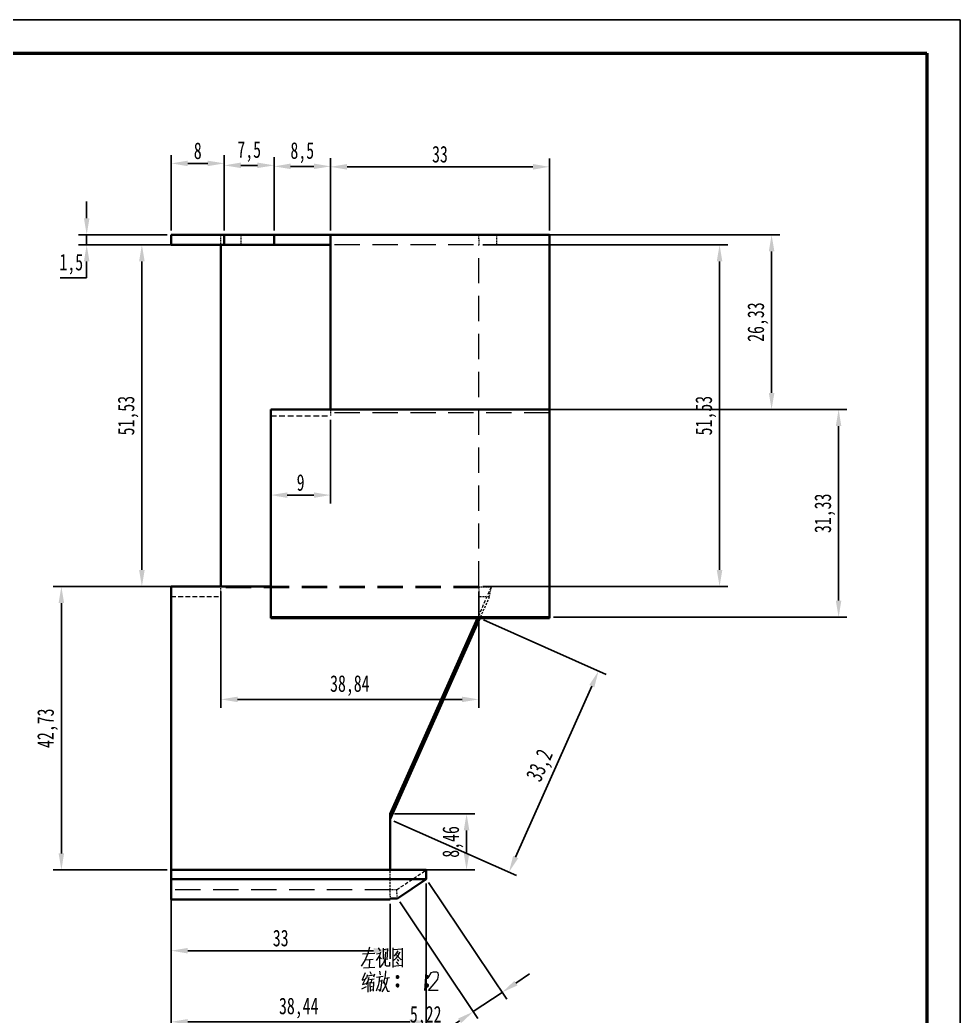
# Model space of a CAD drawing. Header units: millimetres. Extents: x 1050 to 2021, y 766 to 1186.
# Drawn here: x 1328.4 to 1470, y 912.4 to 1062.6 of the extents above; entities that cross this region are included whole.
import ezdxf

# ---------------------------------------------------------------- set-up
doc = ezdxf.new("R2010")
doc.units = ezdxf.units.MM
doc.header["$LTSCALE"] = 0.3
doc.linetypes.add('DASHED', pattern=[19.05, 12.7, -6.35])
doc.layers.add('尺寸线', color=3, linetype='Continuous', lineweight=25)
doc.layers.add('粗实线', color=7, linetype='Continuous', lineweight=50)
doc.styles.add('NUT Standard', font='simfang.ttf', dxfattribs={"width": 0.7, "height": 2.5})
doc.dimstyles.new('NUT Standard', dxfattribs={"dimtxt": 2.5, "dimasz": 2.5, "dimexe": 1.25, "dimexo": 0.625, "dimtad": 1, "dimtoh": 1, "dimtxsty": 'NUT Standard', "dimcen": 2.5, "dimadec": 0, "dimazin": 0, "dimtfac": 1, "dimtmove": 0, "dimatfit": 3, "dimfxl": 1, "dimarcsym": 0})

# ---------------------------------------------------------------- blocks, each defined once
blk = doc.blocks.new('*D83')
at = {"layer": 'Defpoints', "color": 0, "transparency": 16777216}
for p in [(1351.16, 1040.99), (1351.16, 1030.22), (1359.16, 1030.22)]:
    blk.add_point(p, dxfattribs=at)
at = {"layer": '尺寸线', "color": 0, "lineweight": -2, "transparency": 16777216}
for p, q in [((1351.16, 1030.85), (1351.16, 1042.24)), ((1356.66, 1040.99), (1353.66, 1040.99)), ((1359.16, 1030.85), (1359.16, 1042.24))]:
    blk.add_line(p, q, dxfattribs=at)
at = {"layer": '尺寸线', "color": 0, "transparency": 16777216}
for points in [[(1353.66, 1041.4), (1353.66, 1040.57), (1351.16, 1040.99)], [(1356.66, 1041.4), (1356.66, 1040.57), (1359.16, 1040.99)]]:
    blk.add_solid(points, dxfattribs=at)
at = {"layer": '尺寸线', "color": 0, "transparency": 16777216, "insert": (1355.16, 1042.88), "char_height": 2.5, "attachment_point": 5, "style": 'NUT Standard'}
blk.add_mtext('8', dxfattribs=at)
blk = doc.blocks.new('*D84')
at = {"layer": 'Defpoints', "color": 0, "transparency": 16777216}
for p in [(1366.66, 1040.69), (1359.16, 1030.22), (1366.66, 1030.22)]:
    blk.add_point(p, dxfattribs=at)
at = {"layer": '尺寸线', "color": 0, "lineweight": -2, "transparency": 16777216}
for p, q in [((1359.16, 1030.85), (1359.16, 1041.94)), ((1366.66, 1030.85), (1366.66, 1041.94)), ((1361.66, 1040.69), (1364.16, 1040.69))]:
    blk.add_line(p, q, dxfattribs=at)
at = {"layer": '尺寸线', "color": 0, "transparency": 16777216}
for points in [[(1361.66, 1041.11), (1361.66, 1040.28), (1359.16, 1040.69)], [(1364.16, 1041.11), (1364.16, 1040.28), (1366.66, 1040.69)]]:
    blk.add_solid(points, dxfattribs=at)
at = {"layer": '尺寸线', "color": 0, "transparency": 16777216, "insert": (1362.91, 1042.76), "char_height": 2.5, "attachment_point": 5, "style": 'NUT Standard'}
blk.add_mtext('7,5', dxfattribs=at)
blk = doc.blocks.new('*D85')
at = {"layer": 'Defpoints', "color": 0, "transparency": 16777216}
for p in [(1375.16, 1040.54), (1366.66, 1030.22), (1375.16, 1030.22)]:
    blk.add_point(p, dxfattribs=at)
at = {"layer": '尺寸线', "color": 0, "lineweight": -2, "transparency": 16777216}
for p, q in [((1366.66, 1030.85), (1366.66, 1041.79)), ((1375.16, 1030.85), (1375.16, 1041.79)), ((1369.16, 1040.54), (1372.66, 1040.54))]:
    blk.add_line(p, q, dxfattribs=at)
at = {"layer": '尺寸线', "color": 0, "transparency": 16777216}
for points in [[(1369.16, 1040.96), (1369.16, 1040.13), (1366.66, 1040.54)], [(1372.66, 1040.96), (1372.66, 1040.13), (1375.16, 1040.54)]]:
    blk.add_solid(points, dxfattribs=at)
at = {"layer": '尺寸线', "color": 0, "transparency": 16777216, "insert": (1370.91, 1042.61), "char_height": 2.5, "attachment_point": 5, "style": 'NUT Standard'}
blk.add_mtext('8,5', dxfattribs=at)
blk = doc.blocks.new('*D86')
at = {"layer": 'Defpoints', "color": 0, "transparency": 16777216}
for p in [(1375.16, 1040.47), (1375.16, 1030.22), (1408.16, 1030.22)]:
    blk.add_point(p, dxfattribs=at)
at = {"layer": '尺寸线', "color": 0, "lineweight": -2, "transparency": 16777216}
for p, q in [((1375.16, 1030.85), (1375.16, 1041.72)), ((1408.16, 1030.85), (1408.16, 1041.72)), ((1405.66, 1040.47), (1377.66, 1040.47))]:
    blk.add_line(p, q, dxfattribs=at)
at = {"layer": '尺寸线', "color": 0, "transparency": 16777216}
for points in [[(1377.66, 1040.89), (1377.66, 1040.05), (1375.16, 1040.47)], [(1405.66, 1040.89), (1405.66, 1040.05), (1408.16, 1040.47)]]:
    blk.add_solid(points, dxfattribs=at)
at = {"layer": '尺寸线', "color": 0, "transparency": 16777216, "insert": (1391.66, 1042.36), "char_height": 2.5, "attachment_point": 5, "style": 'NUT Standard'}
blk.add_mtext('33', dxfattribs=at)
blk = doc.blocks.new('*D87')
at = {"layer": 'Defpoints', "color": 0, "transparency": 16777216}
for p in [(1351.16, 1030.22), (1338.42, 1028.72), (1351.16, 1028.72)]:
    blk.add_point(p, dxfattribs=at)
at = {"layer": '尺寸线', "color": 0, "lineweight": -2, "transparency": 16777216}
for p, q in [((1338.42, 1032.72), (1338.42, 1035.22)), ((1350.54, 1030.22), (1337.17, 1030.22)), ((1338.42, 1030.22), (1338.42, 1028.72)), ((1350.54, 1028.72), (1337.17, 1028.72)), ((1338.42, 1026.22), (1338.42, 1023.72)), ((1338.42, 1023.72), (1334.41, 1023.72))]:
    blk.add_line(p, q, dxfattribs=at)
at = {"layer": '尺寸线', "color": 0, "transparency": 16777216}
for points in [[(1338.01, 1032.72), (1338.84, 1032.72), (1338.42, 1030.22)], [(1338.01, 1026.22), (1338.84, 1026.22), (1338.42, 1028.72)]]:
    blk.add_solid(points, dxfattribs=at)
at = {"layer": '尺寸线', "color": 0, "transparency": 16777216, "insert": (1336.1, 1025.79), "char_height": 2.5, "attachment_point": 5, "style": 'NUT Standard'}
blk.add_mtext('1,5', dxfattribs=at)
blk = doc.blocks.new('*D88')
at = {"layer": 'Defpoints', "color": 0, "transparency": 16777216}
for p in [(1346.74, 1028.72), (1358.66, 1028.72), (1358.66, 977.19)]:
    blk.add_point(p, dxfattribs=at)
at = {"layer": '尺寸线', "color": 0, "lineweight": -2, "transparency": 16777216}
for p, q in [((1358.04, 1028.72), (1345.49, 1028.72)), ((1346.74, 979.69), (1346.74, 1026.22)), ((1358.04, 977.19), (1345.49, 977.19))]:
    blk.add_line(p, q, dxfattribs=at)
at = {"layer": '尺寸线', "color": 0, "transparency": 16777216}
for points in [[(1346.32, 1026.22), (1347.16, 1026.22), (1346.74, 1028.72)], [(1346.32, 979.69), (1347.16, 979.69), (1346.74, 977.19)]]:
    blk.add_solid(points, dxfattribs=at)
at = {"layer": '尺寸线', "color": 0, "transparency": 16777216, "insert": (1344.67, 1002.96), "char_height": 2.5, "attachment_point": 5, "rotation": 90, "style": 'NUT Standard'}
blk.add_mtext('51,53', dxfattribs=at)
blk = doc.blocks.new('*D89')
at = {"layer": 'Defpoints', "color": 0, "transparency": 16777216}
for p in [(1375.16, 1030.22), (1375.16, 1003.89), (1441.64, 1003.89)]:
    blk.add_point(p, dxfattribs=at)
at = {"layer": '尺寸线', "color": 0, "lineweight": -2, "transparency": 16777216}
for p, q in [((1375.79, 1030.22), (1442.89, 1030.22)), ((1441.64, 1027.72), (1441.64, 1006.39)), ((1375.79, 1003.89), (1442.89, 1003.89))]:
    blk.add_line(p, q, dxfattribs=at)
at = {"layer": '尺寸线', "color": 0, "transparency": 16777216}
for points in [[(1441.22, 1027.72), (1442.06, 1027.72), (1441.64, 1030.22)], [(1441.22, 1006.39), (1442.06, 1006.39), (1441.64, 1003.89)]]:
    blk.add_solid(points, dxfattribs=at)
at = {"layer": '尺寸线', "color": 0, "transparency": 16777216, "insert": (1439.57, 1017.06), "char_height": 2.5, "attachment_point": 5, "rotation": 90, "style": 'NUT Standard'}
blk.add_mtext('26,33', dxfattribs=at)
blk = doc.blocks.new('*D90')
at = {"layer": 'Defpoints', "color": 0, "transparency": 16777216}
for p in [(1397.5, 1028.72), (1433.8, 1028.72), (1397.5, 977.19)]:
    blk.add_point(p, dxfattribs=at)
at = {"layer": '尺寸线', "color": 0, "lineweight": -2, "transparency": 16777216}
for p, q in [((1398.12, 1028.72), (1435.05, 1028.72)), ((1433.8, 979.69), (1433.8, 1026.22)), ((1398.12, 977.19), (1435.05, 977.19))]:
    blk.add_line(p, q, dxfattribs=at)
at = {"layer": '尺寸线', "color": 0, "transparency": 16777216}
for points in [[(1433.38, 1026.22), (1434.22, 1026.22), (1433.8, 1028.72)], [(1433.38, 979.69), (1434.22, 979.69), (1433.8, 977.19)]]:
    blk.add_solid(points, dxfattribs=at)
at = {"layer": '尺寸线', "color": 0, "transparency": 16777216, "insert": (1431.73, 1002.96), "char_height": 2.5, "attachment_point": 5, "rotation": 90, "style": 'NUT Standard'}
blk.add_mtext('51,53', dxfattribs=at)
blk = doc.blocks.new('*D91')
at = {"layer": 'Defpoints', "color": 0, "transparency": 16777216}
for p in [(1408.16, 1003.89), (1408.16, 972.57), (1451.74, 972.57)]:
    blk.add_point(p, dxfattribs=at)
at = {"layer": '尺寸线', "color": 0, "lineweight": -2, "transparency": 16777216}
for p, q in [((1408.79, 1003.89), (1452.99, 1003.89)), ((1451.74, 1001.39), (1451.74, 975.07)), ((1408.79, 972.57), (1452.99, 972.57))]:
    blk.add_line(p, q, dxfattribs=at)
at = {"layer": '尺寸线', "color": 0, "transparency": 16777216}
for points in [[(1451.32, 1001.39), (1452.15, 1001.39), (1451.74, 1003.89)], [(1451.32, 975.07), (1452.15, 975.07), (1451.74, 972.57)]]:
    blk.add_solid(points, dxfattribs=at)
at = {"layer": '尺寸线', "color": 0, "transparency": 16777216, "insert": (1449.67, 988.23), "char_height": 2.5, "attachment_point": 5, "rotation": 90, "style": 'NUT Standard'}
blk.add_mtext('31,33', dxfattribs=at)
blk = doc.blocks.new('*D92')
at = {"layer": 'Defpoints', "color": 0, "transparency": 16777216}
for p in [(1334.61, 977.19), (1351.16, 977.19), (1351.16, 934.46)]:
    blk.add_point(p, dxfattribs=at)
at = {"layer": '尺寸线', "color": 0, "lineweight": -2, "transparency": 16777216}
for p, q in [((1350.54, 977.19), (1333.36, 977.19)), ((1334.61, 936.96), (1334.61, 974.69)), ((1350.54, 934.46), (1333.36, 934.46))]:
    blk.add_line(p, q, dxfattribs=at)
at = {"layer": '尺寸线', "color": 0, "transparency": 16777216}
for points in [[(1334.19, 974.69), (1335.02, 974.69), (1334.61, 977.19)], [(1334.19, 936.96), (1335.02, 936.96), (1334.61, 934.46)]]:
    blk.add_solid(points, dxfattribs=at)
at = {"layer": '尺寸线', "color": 0, "transparency": 16777216, "insert": (1332.54, 955.83), "char_height": 2.5, "attachment_point": 5, "rotation": 90, "style": 'NUT Standard'}
blk.add_mtext('42,73', dxfattribs=at)
blk = doc.blocks.new('*D93')
at = {"layer": 'Defpoints', "color": 0, "transparency": 16777216}
for p in [(1397.67, 972.42), (1384.16, 942.1), (1402.05, 934.13)]:
    blk.add_point(p, dxfattribs=at)
at = {"layer": '尺寸线', "color": 0, "lineweight": -2, "transparency": 16777216}
for p, q in [((1398.24, 972.17), (1416.7, 963.94)), ((1414.54, 962.17), (1403.07, 936.41)), ((1384.73, 941.84), (1403.19, 933.62))]:
    blk.add_line(p, q, dxfattribs=at)
at = {"layer": '尺寸线', "color": 0, "transparency": 16777216}
for points in [[(1414.16, 962.34), (1414.92, 962), (1415.56, 964.45)], [(1402.69, 936.58), (1403.45, 936.24), (1402.05, 934.13)]]:
    blk.add_solid(points, dxfattribs=at)
at = {"layer": '尺寸线', "color": 0, "transparency": 16777216, "insert": (1406.92, 950.13), "char_height": 2.5, "attachment_point": 5, "rotation": 65.9857, "style": 'NUT Standard'}
blk.add_mtext('33,2', dxfattribs=at)
blk = doc.blocks.new('*D94')
at = {"layer": 'Defpoints', "color": 0, "transparency": 16777216}
for p in [(1351.16, 933.07), (1389.6, 933.07), (1351.16, 911.57)]:
    blk.add_point(p, dxfattribs=at)
at = {"layer": '尺寸线', "color": 0, "lineweight": -2, "transparency": 16777216}
for p, q in [((1351.16, 932.44), (1351.16, 910.32)), ((1389.6, 932.44), (1389.6, 910.32)), ((1387.1, 911.57), (1353.66, 911.57))]:
    blk.add_line(p, q, dxfattribs=at)
at = {"layer": '尺寸线', "color": 0, "transparency": 16777216}
for points in [[(1353.66, 911.99), (1353.66, 911.15), (1351.16, 911.57)], [(1387.1, 911.99), (1387.1, 911.15), (1389.6, 911.57)]]:
    blk.add_solid(points, dxfattribs=at)
at = {"layer": '尺寸线', "color": 0, "transparency": 16777216, "insert": (1370.38, 913.64), "char_height": 2.5, "attachment_point": 5, "style": 'NUT Standard'}
blk.add_mtext('38,44', dxfattribs=at)
blk = doc.blocks.new('*D95')
at = {"layer": 'Defpoints', "color": 0, "transparency": 16777216}
for p in [(1351.16, 929.99), (1384.16, 929.99), (1351.16, 922.29)]:
    blk.add_point(p, dxfattribs=at)
at = {"layer": '尺寸线', "color": 0, "lineweight": -2, "transparency": 16777216}
for p, q in [((1351.16, 929.37), (1351.16, 921.04)), ((1384.16, 929.37), (1384.16, 921.04)), ((1381.66, 922.29), (1353.66, 922.29))]:
    blk.add_line(p, q, dxfattribs=at)
at = {"layer": '尺寸线', "color": 0, "transparency": 16777216}
for points in [[(1353.66, 922.71), (1353.66, 921.87), (1351.16, 922.29)], [(1381.66, 922.71), (1381.66, 921.87), (1384.16, 922.29)]]:
    blk.add_solid(points, dxfattribs=at)
at = {"layer": '尺寸线', "color": 0, "transparency": 16777216, "insert": (1367.66, 924.18), "char_height": 2.5, "attachment_point": 5, "style": 'NUT Standard'}
blk.add_mtext('33', dxfattribs=at)
blk = doc.blocks.new('*D96')
at = {"layer": 'Defpoints', "color": 0, "transparency": 16777216}
for p in [(1389.6, 933.07), (1385.26, 930.16), (1396.69, 913.1)]:
    blk.add_point(p, dxfattribs=at)
at = {"layer": '尺寸线', "color": 0, "lineweight": -2, "transparency": 16777216}
for p, q in [((1389.95, 932.55), (1401.72, 914.97)), ((1385.61, 929.64), (1397.39, 912.06)), ((1403.11, 917.4), (1405.18, 918.79)), ((1401.03, 916.01), (1396.69, 913.1)), ((1394.62, 911.71), (1392.54, 910.32)), ((1392.54, 910.32), (1387.11, 910.32))]:
    blk.add_line(p, q, dxfattribs=at)
at = {"layer": '尺寸线', "color": 0, "transparency": 16777216}
for points in [[(1402.87, 917.74), (1403.34, 917.05), (1401.03, 916.01)], [(1394.39, 912.06), (1394.85, 911.37), (1396.69, 913.1)]]:
    blk.add_solid(points, dxfattribs=at)
at = {"layer": '尺寸线', "color": 0, "transparency": 16777216, "insert": (1389.51, 912.39), "char_height": 2.5, "attachment_point": 5, "style": 'NUT Standard'}
blk.add_mtext('5,22', dxfattribs=at)
blk = doc.blocks.new('*D97')
at = {"layer": 'Defpoints', "color": 0, "transparency": 16777216}
for p in [(1384.16, 942.92), (1395.67, 942.92), (1384.16, 934.46)]:
    blk.add_point(p, dxfattribs=at)
at = {"layer": '尺寸线', "color": 0, "lineweight": -2, "transparency": 16777216}
for p, q in [((1384.79, 942.92), (1396.92, 942.92)), ((1395.67, 936.96), (1395.67, 940.42)), ((1384.79, 934.46), (1396.92, 934.46))]:
    blk.add_line(p, q, dxfattribs=at)
at = {"layer": '尺寸线', "color": 0, "transparency": 16777216}
for points in [[(1395.25, 940.42), (1396.09, 940.42), (1395.67, 942.92)], [(1395.25, 936.96), (1396.09, 936.96), (1395.67, 934.46)]]:
    blk.add_solid(points, dxfattribs=at)
at = {"layer": '尺寸线', "color": 0, "transparency": 16777216, "insert": (1393.6, 938.69), "char_height": 2.5, "attachment_point": 5, "rotation": 90, "style": 'NUT Standard'}
blk.add_mtext('8,46', dxfattribs=at)
blk = doc.blocks.new('*D98')
at = {"layer": 'Defpoints', "color": 0, "transparency": 16777216}
for p in [(1358.66, 977.02), (1397.5, 977.02), (1358.66, 960.18)]:
    blk.add_point(p, dxfattribs=at)
at = {"layer": '尺寸线', "color": 0, "lineweight": -2, "transparency": 16777216}
for p, q in [((1358.66, 976.39), (1358.66, 958.93)), ((1397.5, 976.39), (1397.5, 958.93)), ((1395, 960.18), (1361.16, 960.18))]:
    blk.add_line(p, q, dxfattribs=at)
at = {"layer": '尺寸线', "color": 0, "transparency": 16777216}
for points in [[(1361.16, 960.59), (1361.16, 959.76), (1358.66, 960.18)], [(1395, 960.59), (1395, 959.76), (1397.5, 960.18)]]:
    blk.add_solid(points, dxfattribs=at)
at = {"layer": '尺寸线', "color": 0, "transparency": 16777216, "insert": (1378.08, 962.25), "char_height": 2.5, "attachment_point": 5, "style": 'NUT Standard'}
blk.add_mtext('38,84', dxfattribs=at)
blk = doc.blocks.new('*D99')
at = {"layer": 'Defpoints', "color": 0, "transparency": 16777216}
for p in [(1366.16, 1002.95), (1375.16, 1002.95), (1375.16, 990.98)]:
    blk.add_point(p, dxfattribs=at)
at = {"layer": '尺寸线', "color": 0, "lineweight": -2, "transparency": 16777216}
for p, q in [((1366.16, 1002.32), (1366.16, 989.73)), ((1375.16, 1002.32), (1375.16, 989.73)), ((1368.66, 990.98), (1372.66, 990.98))]:
    blk.add_line(p, q, dxfattribs=at)
at = {"layer": '尺寸线', "color": 0, "transparency": 16777216}
for points in [[(1368.66, 991.39), (1368.66, 990.56), (1366.16, 990.98)], [(1372.66, 991.39), (1372.66, 990.56), (1375.16, 990.98)]]:
    blk.add_solid(points, dxfattribs=at)
at = {"layer": '尺寸线', "color": 0, "transparency": 16777216, "insert": (1370.66, 992.86), "char_height": 2.5, "attachment_point": 5, "style": 'NUT Standard'}
blk.add_mtext('9', dxfattribs=at)

msp = doc.modelspace()

# ---------------------------------------------------------------- linework, layer by layer
for p, q in [((1050.042, 1062.619), (1470.042, 1062.619)), ((1470.042, 1062.619), (1470.042, 765.619))]:
    msp.add_line(p, q)
at = {"color": 7, "lineweight": 35}
for p, q in [((1351.162, 1030.223), (1351.162, 1028.723)), ((1359.162, 1030.223), (1351.162, 1030.223)), ((1359.162, 1030.223), (1366.662, 1030.223)), ((1359.162, 1030.223), (1359.162, 1028.723)), ((1366.662, 1030.223), (1375.162, 1030.223)), ((1366.662, 1030.223), (1366.662, 1028.723)), ((1375.162, 1030.223), (1375.162, 1003.895)), ((1408.162, 1030.223), (1375.162, 1030.223)), ((1408.162, 1030.223), (1408.162, 1003.895)), ((1359.162, 1028.723), (1351.162, 1028.723)), ((1358.662, 977.191), (1358.662, 1028.723)), ((1359.162, 1028.723), (1366.662, 1028.723)), ((1366.662, 1028.723), (1375.162, 1028.723)), ((1366.162, 1003.895), (1375.162, 1003.895)), ((1366.162, 1003.895), (1366.162, 972.565)), ((1408.162, 1003.895), (1375.162, 1003.895)), ((1408.162, 1003.895), (1408.162, 972.565)), ((1351.162, 934.46), (1351.162, 977.191)), ((1358.662, 977.191), (1351.162, 977.191)), ((1366.162, 977.191), (1358.662, 977.191)), ((1408.162, 972.565), (1366.162, 972.565)), ((1366.162, 972.565), (1366.162, 972.42)), ((1408.162, 972.42), (1366.162, 972.42)), ((1397.303, 972.42), (1384.162, 942.923)), ((1397.671, 972.42), (1384.162, 942.098)), ((1408.162, 972.565), (1408.162, 972.42)), ((1384.162, 934.46), (1384.162, 942.923)), ((1351.162, 934.46), (1351.162, 933.068)), ((1389.599, 934.46), (1351.162, 934.46)), ((1389.599, 934.46), (1389.599, 933.068)), ((1389.599, 933.068), (1351.162, 933.068)), ((1351.162, 931.47), (1351.162, 933.068)), ((1351.162, 933.068), (1351.162, 929.992)), ((1389.599, 933.068), (1385.264, 930.164)), ((1384.162, 929.992), (1351.162, 929.992)), ((1384.162, 929.992), (1384.162, 930.164)), ((1384.162, 930.164), (1385.264, 930.164))]:
    msp.add_line(p, q, dxfattribs=at)
at = {"color": 7, "linetype": 'DASHED', "lineweight": 13, "ltscale": 0.014185}
msp.add_line((1358.662, 1029.656), (1358.662, 1030.223), dxfattribs=at)
at = {"color": 7, "linetype": 'DASHED', "lineweight": 13, "ltscale": 0.023315}
msp.add_line((1358.662, 1028.723), (1358.662, 1029.656), dxfattribs=at)
at = {"color": 7, "linetype": 'DASHED', "lineweight": 13, "ltscale": 0.0375}
for p, q in [((1361.662, 1030.223), (1361.662, 1028.723)), ((1400.162, 1030.223), (1400.162, 1028.723))]:
    msp.add_line(p, q, dxfattribs=at)
at = {"color": 7, "linetype": 'DASHED', "lineweight": 13, "ltscale": 0.015198}
msp.add_line((1397.499, 1029.615), (1397.499, 1030.223), dxfattribs=at)
at = {"color": 7, "linetype": 'DASHED', "lineweight": 13, "ltscale": 0.022302}
msp.add_line((1397.499, 1029.615), (1397.499, 1028.723), dxfattribs=at)
at = {"color": 7, "linetype": 'DASHED', "lineweight": 13}
for p, q in [((1408.162, 1028.723), (1375.162, 1028.723)), ((1397.499, 977.191), (1397.499, 1028.723)), ((1408.162, 1003.376), (1375.162, 1003.376)), ((1397.499, 977.02), (1358.662, 977.02)), ((1397.499, 977.191), (1366.162, 977.191)), ((1384.162, 931.47), (1351.162, 931.47))]:
    msp.add_line(p, q, dxfattribs=at)
at = {"color": 7, "linetype": 'DASHED', "lineweight": 13, "ltscale": 0.023734}
msp.add_line((1375.162, 1003.895), (1375.162, 1002.946), dxfattribs=at)
at = {"color": 7, "linetype": 'DASHED', "lineweight": 13, "ltscale": 0.225}
msp.add_line((1366.162, 1002.946), (1375.162, 1002.946), dxfattribs=at)
at = {"color": 7, "linetype": 'DASHED', "lineweight": 13, "ltscale": 0.018473}
for q in [(1358.662, 977.191), (1358.662, 975.714)]:
    msp.add_line((1358.662, 976.452), q, dxfattribs=at)
at = {"color": 7, "linetype": 'DASHED', "lineweight": 13, "ltscale": 0.128033}
msp.add_line((1399.388, 977.098), (1397.303, 972.42), dxfattribs=at)
at = {"color": 7, "linetype": 'DASHED', "lineweight": 13, "ltscale": 0.002332}
msp.add_line((1397.499, 977.191), (1397.499, 977.098), dxfattribs=at)
at = {"color": 7, "linetype": 'DASHED', "lineweight": 13, "ltscale": 0.047226}
msp.add_line((1399.388, 977.098), (1397.499, 977.098), dxfattribs=at)
at = {"color": 7, "linetype": 'DASHED', "lineweight": 13, "ltscale": 0.026391}
msp.add_line((1397.499, 977.098), (1397.499, 976.042), dxfattribs=at)
at = {"color": 7, "linetype": 'DASHED', "lineweight": 13, "ltscale": 0.037656}
msp.add_line((1399.097, 975.62), (1399.388, 977.098), dxfattribs=at)
at = {"color": 7, "linetype": 'DASHED', "lineweight": 13, "ltscale": 0.1875}
msp.add_line((1351.162, 975.714), (1358.662, 975.714), dxfattribs=at)
at = {"color": 7, "linetype": 'DASHED', "lineweight": 13, "ltscale": 0.010556}
msp.add_line((1397.499, 976.042), (1397.499, 975.62), dxfattribs=at)
at = {"color": 7, "linetype": 'DASHED', "lineweight": 13, "ltscale": 0.039951}
msp.add_line((1399.097, 975.62), (1397.499, 975.62), dxfattribs=at)
at = {"color": 7, "linetype": 'DASHED', "lineweight": 13, "ltscale": 0.087585}
msp.add_line((1399.097, 975.62), (1397.671, 972.42), dxfattribs=at)
at = {"color": 7, "linetype": 'DASHED', "lineweight": 13, "ltscale": 0.074755}
msp.add_line((1384.162, 931.47), (1384.162, 934.46), dxfattribs=at)
at = {"color": 7, "linetype": 'DASHED', "lineweight": 13, "ltscale": 0.134309}
msp.add_line((1385.136, 931.47), (1389.599, 934.46), dxfattribs=at)
at = {"color": 7, "linetype": 'DASHED', "lineweight": 13, "ltscale": 0.024366}
msp.add_line((1385.136, 931.47), (1384.162, 931.47), dxfattribs=at)
at = {"color": 7, "linetype": 'DASHED', "lineweight": 13, "ltscale": 0.024494}
msp.add_line((1384.162, 930.49), (1384.162, 931.47), dxfattribs=at)
at = {"color": 7, "linetype": 'DASHED', "lineweight": 13, "ltscale": 0.032815}
msp.add_line((1385.264, 930.164), (1385.136, 931.47), dxfattribs=at)
at = {"color": 7, "linetype": 'DASHED', "lineweight": 13, "ltscale": 0.008165}
msp.add_line((1384.162, 930.49), (1384.162, 930.164), dxfattribs=at)
at = {"color": 7, "lineweight": 13}
for points in [[(1381.027, 922.817), (1380.817, 921.872)], [(1382.357, 922.712), (1382.637, 922.292)], [(1383.127, 922.677), (1383.127, 920.997)], [(1383.792, 922.502), (1383.127, 922.432)], [(1383.722, 920.927), (1383.792, 922.607)], [(1384.562, 922.712), (1384.562, 921.242), (1384.562, 919.737)], [(1384.562, 922.677), (1384.562, 921.277), (1384.562, 919.877)], [(1386.032, 922.537), (1384.562, 922.397)], [(1385.332, 922.257), (1384.772, 921.452)], [(1385.997, 919.912), (1385.997, 921.277), (1386.032, 922.677)], [(1380.362, 920.822), (1379.802, 919.947)], [(1380.012, 921.802), (1381.832, 921.942)], [(1380.817, 921.872), (1380.362, 920.822)], [(1380.502, 920.892), (1381.587, 920.997)], [(1381.027, 920.927), (1380.992, 919.737)], [(1382.707, 922.047), (1382.532, 921.557), (1382.042, 920.822)], [(1382.077, 921.837), (1382.637, 921.907)], [(1382.532, 921.557), (1382.532, 919.772)], [(1382.532, 921.382), (1382.847, 921.067)], [(1383.337, 921.032), (1383.162, 920.402)], [(1383.442, 922.082), (1383.337, 921.032)], [(1383.477, 920.052), (1383.477, 921.137)], [(1384.632, 920.787), (1385.122, 921.207)], [(1385.087, 921.697), (1385.787, 920.962)], [(1385.122, 921.907), (1385.577, 921.977)], [(1385.122, 921.207), (1385.332, 921.487)], [(1385.192, 920.997), (1385.437, 920.717)], [(1385.332, 921.487), (1385.682, 922.117)], [(1385.787, 920.962), (1385.962, 920.997)], [(1380.117, 919.702), (1381.832, 919.807)], [(1381.097, 919.142), (1381.272, 918.757)], [(1382.567, 919.212), (1382.672, 918.652)], [(1382.637, 919.772), (1382.917, 920.052)], [(1382.917, 920.052), (1383.162, 920.402)], [(1383.477, 919.247), (1383.407, 918.512)], [(1383.617, 919.947), (1383.477, 920.052)], [(1384.037, 919.947), (1383.617, 919.947)], [(1384.037, 920.577), (1384.037, 919.947)], [(1384.562, 919.982), (1385.927, 920.087)], [(1385.087, 920.612), (1385.437, 920.227)], [(1385.997, 919.807), (1385.997, 919.912), (1385.927, 920.087)], [(1380.327, 917.952), (1379.907, 917.812)], [(1380.397, 918.967), (1379.942, 917.882)], [(1380.467, 918.197), (1380.012, 917.182)], [(1380.782, 917.672), (1380.467, 917.182)], [(1380.712, 918.652), (1380.607, 918.092)], [(1380.712, 918.512), (1381.762, 918.652)], [(1380.957, 918.232), (1380.782, 917.672)], [(1380.817, 917.742), (1380.817, 916.027)], [(1381.027, 917.952), (1381.727, 918.057)], [(1381.342, 917.987), (1381.272, 917.427)], [(1381.797, 918.757), (1381.657, 918.302)], [(1382.567, 918.372), (1382.462, 917.462), (1382.357, 917.042), (1382.042, 916.167)], [(1382.077, 918.302), (1383.127, 918.442)], [(1382.882, 917.882), (1382.777, 917.042), (1382.637, 916.202), (1382.427, 916.482)], [(1382.497, 917.707), (1382.882, 917.777)], [(1383.267, 917.882), (1383.092, 917.322)], [(1383.197, 917.637), (1383.757, 916.202)], [(1383.407, 918.512), (1383.267, 917.882)], [(1383.337, 918.127), (1384.037, 918.267)], [(1383.757, 918.197), (1383.547, 917.252)], [(1385.087, 918.337), (1385.472, 918.337)], [(1385.122, 918.442), (1385.437, 918.442)], [(1385.122, 918.197), (1385.437, 918.197)], [(1389.532, 919.072), (1389.427, 917.672), (1389.322, 916.272)], [(1389.532, 918.337), (1389.917, 918.337)], [(1389.567, 918.442), (1389.882, 918.442)], [(1389.567, 918.197), (1389.882, 918.197)], [(1391.387, 916.272), (1389.917, 916.272), (1391.037, 917.602), (1391.317, 918.022), (1391.457, 918.617), (1391.387, 918.967), (1391.212, 919.072), (1390.617, 919.072), (1390.302, 918.932), (1389.952, 918.372)], [(1379.872, 916.517), (1380.572, 916.902)], [(1379.977, 917.182), (1380.502, 917.357)], [(1381.097, 917.532), (1381.132, 916.132)], [(1381.097, 917.427), (1381.622, 917.497)], [(1381.132, 916.867), (1381.517, 916.937)], [(1381.587, 916.377), (1381.167, 916.307)], [(1381.657, 917.602), (1381.587, 916.202)], [(1383.267, 916.622), (1382.882, 916.097)], [(1383.547, 917.252), (1383.267, 916.622)], [(1383.757, 916.202), (1384.072, 916.202)], [(1385.087, 917.077), (1385.472, 917.077)], [(1385.122, 917.182), (1385.437, 917.182)], [(1385.122, 916.937), (1385.437, 916.937)], [(1389.532, 917.077), (1389.917, 917.077)], [(1389.567, 917.182), (1389.882, 917.182)], [(1389.567, 916.937), (1389.882, 916.937)]]:
    msp.add_lwpolyline(points, dxfattribs=at)
for points in [[(1385.192, 918.127), (1385.367, 918.127), (1385.472, 918.232), (1385.472, 918.407), (1385.367, 918.512), (1385.192, 918.512), (1385.087, 918.407), (1385.087, 918.232)], [(1389.637, 918.127), (1389.812, 918.127), (1389.917, 918.232), (1389.917, 918.407), (1389.812, 918.512), (1389.637, 918.512), (1389.532, 918.407), (1389.532, 918.232)], [(1385.192, 916.867), (1385.367, 916.867), (1385.472, 916.972), (1385.472, 917.147), (1385.367, 917.252), (1385.192, 917.252), (1385.087, 917.147), (1385.087, 916.972)], [(1389.637, 916.867), (1389.812, 916.867), (1389.917, 916.972), (1389.917, 917.147), (1389.812, 917.252), (1389.637, 917.252), (1389.532, 917.147), (1389.532, 916.972)]]:
    msp.add_lwpolyline(points, close=True, dxfattribs=at)
at = {"layer": '粗实线'}
for p, q in [((1075.042, 1057.619), (1465.042, 1057.619)), ((1465.042, 1057.619), (1465.042, 770.619))]:
    msp.add_line(p, q, dxfattribs=at)

# ---------------------------------------------------------------- dimensions: what is measured, and where the dimension line sits
at = {"layer": '尺寸线'}
for base, p1, p2, picture, middle in [((1351.162, 1040.988), (1359.162, 1030.223), (1351.162, 1030.223), '*D83', (1355.162, 1042.877)), ((1366.662, 1040.692), (1359.162, 1030.223), (1366.662, 1030.223), '*D84', (1362.912, 1042.76)), ((1375.162, 1040.545), (1366.662, 1030.223), (1375.162, 1030.223), '*D85', (1370.912, 1042.612)), ((1375.162, 1040.471), (1408.162, 1030.223), (1375.162, 1030.223), '*D86', (1391.662, 1042.36)), ((1375.162, 990.976), (1366.162, 1002.946), (1375.162, 1002.946), '*D99', (1370.662, 992.865)), ((1358.662, 960.177), (1397.499, 977.02), (1358.662, 977.02), '*D98', (1378.08, 962.245)), ((1351.162, 911.57), (1389.599, 933.068), (1351.162, 933.068), '*D94', (1370.38, 913.638)), ((1351.162, 922.29), (1384.162, 929.992), (1351.162, 929.992), '*D95', (1367.662, 924.179))]:
    dim = msp.add_linear_dim(base=base, p1=p1, p2=p2, dimstyle='NUT Standard', dxfattribs=at)
    dim.commit()
    dim.dimension.update_dxf_attribs({"geometry": picture, "text_midpoint": middle})
for base, p1, p2, picture, middle in [((1338.425, 1028.723), (1351.162, 1030.223), (1351.162, 1028.723), '*D87', (1336.105, 1025.791)), ((1441.639, 1003.895), (1375.162, 1030.223), (1375.162, 1003.895), '*D89', (1439.571, 1017.059)), ((1346.742, 1028.723), (1358.662, 977.191), (1358.662, 1028.723), '*D88', (1344.674, 1002.957)), ((1433.799, 1028.723), (1397.499, 977.191), (1397.499, 1028.723), '*D90', (1431.731, 1002.957)), ((1451.736, 972.565), (1408.162, 1003.895), (1408.162, 972.565), '*D91', (1449.668, 988.23)), ((1334.605, 977.191), (1351.162, 934.46), (1351.162, 977.191), '*D92', (1332.538, 955.826)), ((1395.669, 942.923), (1384.162, 934.46), (1384.162, 942.923), '*D97', (1393.601, 938.691))]:
    dim = msp.add_linear_dim(base=base, p1=p1, p2=p2, angle=90, dimstyle='NUT Standard', dxfattribs=at)
    dim.commit()
    dim.dimension.update_dxf_attribs({"geometry": picture, "text_midpoint": middle})
for p1, p2, distance, picture, middle in [((1397.671, 972.42), (1384.162, 942.098), 19.583, '*D93', (1406.915, 950.131)), ((1389.599, 933.068), (1385.264, 930.164), 20.536, '*D96', (1389.51, 912.388))]:
    dim = msp.add_aligned_dim(p1=p1, p2=p2, distance=distance, dimstyle='NUT Standard', dxfattribs=at)
    dim.commit()
    dim.dimension.update_dxf_attribs({"geometry": picture, "text_midpoint": middle})

doc.saveas('drawing.dxf')
